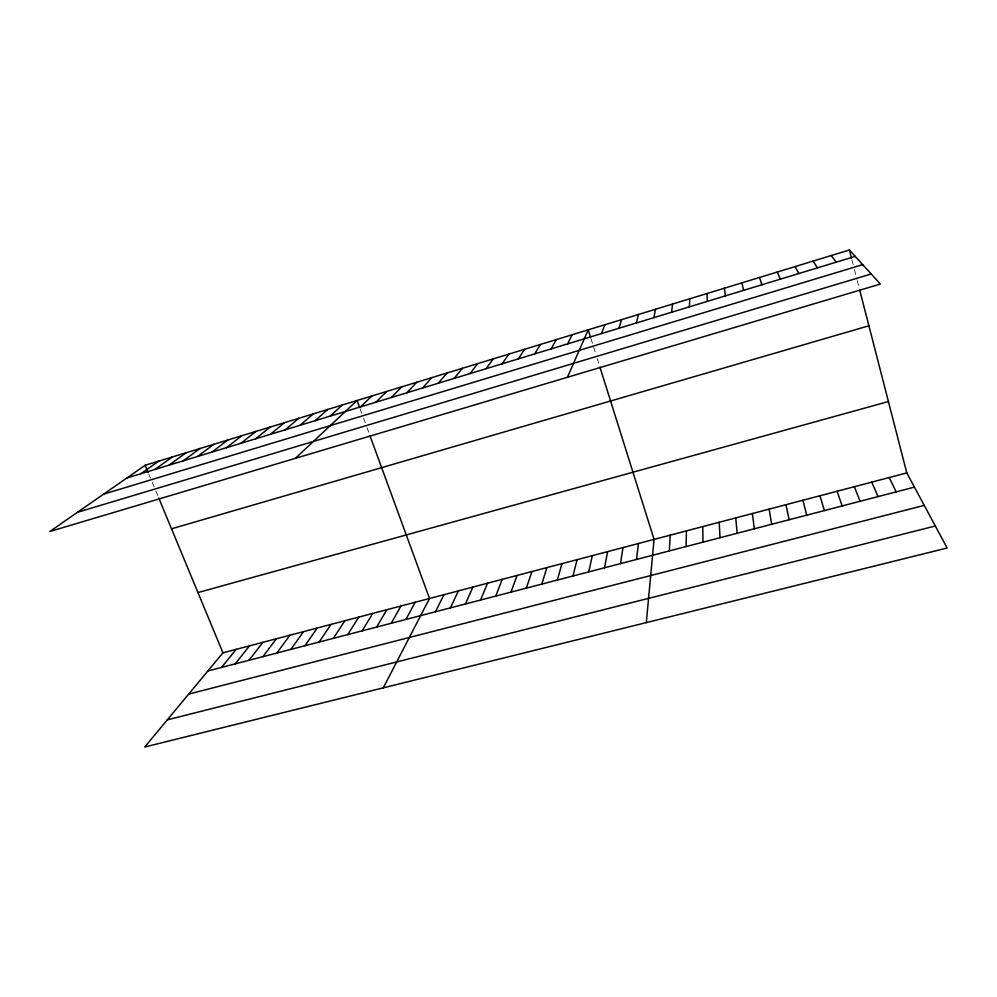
<?xml version="1.0" encoding="UTF-8"?>
<svg xmlns="http://www.w3.org/2000/svg" width="997" height="997" viewBox="0 0 997 997"><rect width="100%" height="100%" fill="white"/><g stroke="black" fill="none" stroke-linecap="round" stroke-linejoin="round"><path stroke-width="0.75" stroke-dasharray="4.99 3.74" d="M148.727 473.837L150.497 478.124M152.267 482.374L155.208 489.477M155.794 490.898L158.137 496.543M360.067 408.645L362.048 414.067M363.531 418.129L366.497 426.23M366.996 427.576L369.451 434.293M590.934 338.469L592.741 344.227M593.639 347.093L595.894 354.247M597.24 358.546L599.471 365.662M851.899 259.756L853.332 265.339M854.404 269.502L856.909 279.21M857.258 280.593L859.04 287.485"/><path stroke-width="1.5" d="M686.086 546.555L686.447 530.89M689.438 306.827L689.7 298.813M669.286 550.917L670.208 535.152M646.305 622.614L654.069 539.402L599.92 367.083M671.629 312.248L672.514 304.06M636.472 559.454L638.491 543.502M620.458 563.629L623 547.577M653.932 317.632L655.44 309.282M604.543 567.767L607.609 551.628M588.716 571.892L592.305 555.653M636.348 322.978L638.479 314.466M572.988 575.979L577.076 559.653M557.348 580.055L561.947 563.641M541.807 584.092L546.904 567.605M618.875 328.287L621.617 319.626M526.354 588.118L531.937 571.53M510.987 592.118L517.057 575.456M601.527 333.571L604.867 324.748M495.708 596.094L502.264 579.344M480.529 600.044L487.558 583.208M567.43 377.277L588.218 329.833L590.486 337.036M465.425 603.97L472.927 587.059M450.42 607.871L458.371 590.885M435.49 611.759L443.914 594.698M567.654 343.878L572.153 334.743M383.272 687.855L429.52 598.474L369.937 435.639M405.904 619.461L415.213 602.238M551.129 348.9L556.201 339.628M391.223 623.275L400.993 605.989M376.642 627.076L386.836 609.715M534.704 353.898L540.324 344.476M362.135 630.852L372.766 613.417M347.716 634.603L358.77 617.093M518.39 358.87L524.559 349.299M333.372 638.329L344.862 620.757M319.115 642.043L331.016 624.396M502.164 363.805L508.881 354.085M304.932 645.732L317.245 628.023M290.837 649.408L303.562 631.624M276.817 653.047L289.94 635.201M486.05 368.703L493.291 358.858M262.872 656.687L276.393 638.765M249.001 660.288L262.921 642.305M470.023 373.576L477.8 363.593M235.217 663.877L249.524 645.832M221.496 667.442L236.202 649.346M454.109 378.424L462.396 368.292M906.796 472.914L222.942 652.836L144.752 747.002L947.15 548.001L906.796 472.914L859.75 290.239M438.281 383.234L447.08 372.978M422.554 388.02L431.863 377.626M406.913 392.781L416.734 382.262M391.372 397.504L401.691 386.861M375.931 402.202L386.736 391.422M360.578 406.876L371.869 395.971M295.361 458.333L357.076 400.495L359.568 407.287M330.144 416.135L342.382 404.981M315.064 420.722L327.776 409.455M300.072 425.283L313.245 413.892M285.167 429.819L298.801 418.316M270.361 434.331L284.432 422.703M255.631 438.805L270.15 427.065M240.987 443.266L255.942 431.414M226.431 447.69L241.822 435.726M211.962 452.09L227.79 440.013M197.58 456.464L213.819 444.288M183.274 460.826L199.936 448.538M169.054 465.15L186.14 452.75M154.921 469.45L172.406 456.95M140.864 473.725L158.76 461.125M145.176 465.275L49.85 531.488L880.339 284.045L849.382 249.998L145.176 465.275L148.129 472.404M126.893 477.974L855.202 256.391M103.576 494.176L862.704 264.641M77.479 512.296L871.204 273.988M171.521 528.821L868.898 325.795M197.954 592.567L888.414 401.554M207.862 670.993L914.436 487.134M188.695 694.086L924.244 505.379M167.309 719.846L935.323 525.992M831.174 255.556L836.284 262.149M813.091 261.089L817.49 267.869M795.12 266.585L798.834 273.539M889.212 477.538L896.191 491.882M871.739 482.137L878.058 496.593M777.261 272.044L780.29 279.185M158.722 497.952L222.942 652.836M854.367 486.71L860.05 501.279M837.106 491.247L842.153 505.94M759.527 277.465L761.882 284.781M819.958 495.758L824.369 510.564M849.382 249.998L851.538 258.36M802.909 500.245L806.698 515.162M741.905 282.849L743.588 290.351M785.972 504.706L789.138 519.736M769.123 509.131L771.69 524.272M724.383 288.208L725.417 295.872M752.386 513.542L754.355 528.784M735.749 517.917L737.132 533.27M719.223 522.266L720.008 537.719M706.985 293.529L707.372 301.368M702.785 526.59L702.997 542.156"/></g></svg>
